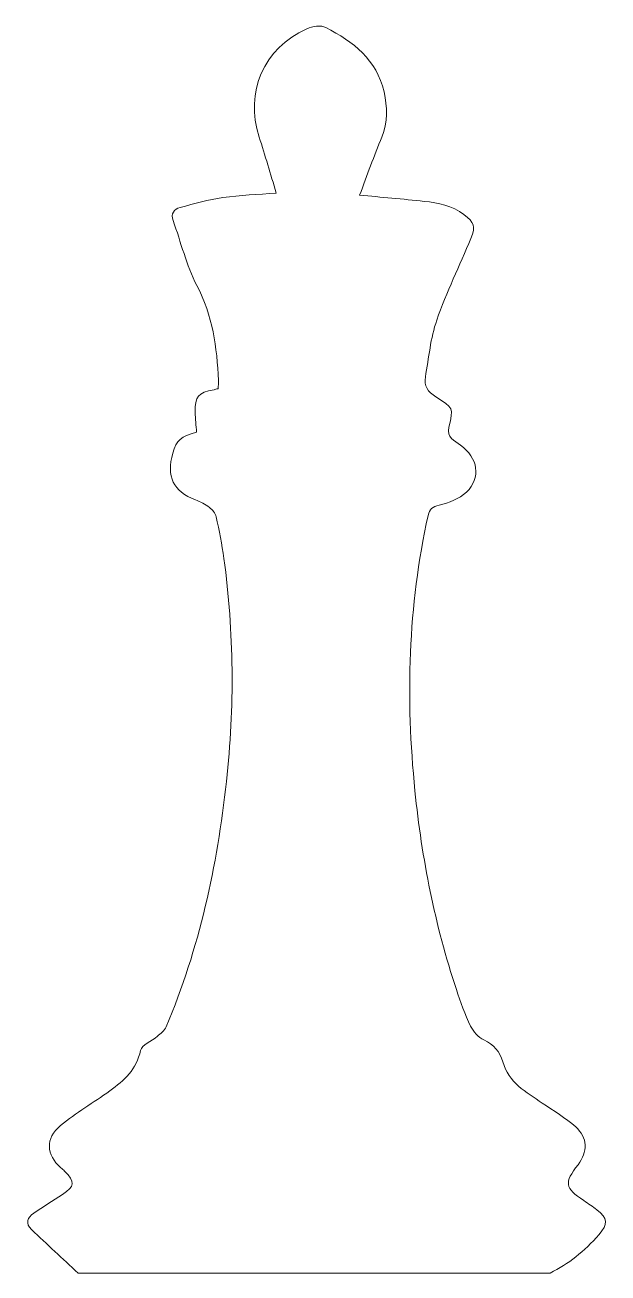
# Model space of a CAD drawing. Header units: inches. Extents: x 590 to 1462, y -1909 to -40.
import ezdxf

# ---------------------------------------------------------------- set-up
doc = ezdxf.new("R2010")
doc.units = ezdxf.units.IN
doc.header["$MEASUREMENT"] = 0
doc.layers.add('Layer 1', color=7, linetype='Continuous')

msp = doc.modelspace()

# ---------------------------------------------------------------- linework, layer by layer
at = {"layer": 'Layer 1', "lineweight": 0}
msp.add_open_spline([(599.6, -1843.9), (622.7, -1865.7), (645.8, -1887.4), (669.1, -1908.9), (669.1, -1908.9), (1375.9, -1908.9), (1375.9, -1908.9), (1402.8, -1895.6), (1427.1, -1876.4), (1449, -1851.4), (1462.4, -1836), (1462.4, -1826.8), (1445.8, -1814.2), (1439.4, -1809.3), (1432.6, -1805.1), (1426, -1800.5), (1397.6, -1781), (1396.5, -1774.2), (1417.5, -1746.7), (1432.3, -1727.4), (1432.1, -1706), (1414, -1690.1), (1398.6, -1676.7), (1380.9, -1665.8), (1363.9, -1654.4), (1339.6, -1638.1), (1313.5, -1623.4), (1304.9, -1592.7), (1300.5, -1576.8), (1291.3, -1567.2), (1276.6, -1560), (1268.4, -1556), (1260.7, -1547.6), (1256.7, -1539.3), (1248.2, -1521.7), (1241.6, -1503.1), (1235.5, -1484.5), (1203.3, -1387.8), (1183.7, -1288.6), (1173.4, -1187.1), (1159.5, -1048.6), (1162.7, -911), (1193.2, -774.6), (1195.3, -765.2), (1199.4, -761.8), (1209.5, -759.3), (1224, -755.8), (1240, -749.8), (1250.5, -739.8), (1273, -718.4), (1267.8, -688.2), (1241.4, -669.4), (1232.2, -662.9), (1220.8, -657.9), (1224.3, -642.7), (1231.1, -613.6), (1231, -613.1), (1204.6, -597), (1192.9, -589.8), (1186.6, -580.7), (1189, -567.3), (1194.1, -538.7), (1196.7, -509.2), (1206.1, -482.1), (1220.6, -440.5), (1240.2, -400.6), (1257.1, -359.8), (1264.6, -341.6), (1262.3, -336.3), (1246.6, -324.2), (1229.1, -310.7), (1208.4, -306.7), (1187.3, -304.4), (1155.1, -300.9), (1122.8, -298.2), (1090.6, -295.1), (1101.9, -265.2), (1112.1, -236.4), (1123.8, -208.2), (1133.1, -185.7), (1132.2, -162.9), (1127.1, -140.3), (1116.4, -92.2), (1080.7, -65.3), (1040.2, -44.2), (1032.9, -40.3), (1019.9, -42.3), (1011.5, -46.1), (946.6, -75.3), (918.4, -140.8), (940.2, -208.1), (949, -235.5), (957.1, -263.2), (965.9, -292), (938, -294.2), (911.8, -295), (886, -298.7), (864.3, -301.9), (842.9, -307.9), (821.8, -313.7), (812.9, -316.2), (807.5, -322.4), (811.4, -333.3), (823.2, -365.7), (831.2, -400.1), (847, -430.4), (870.6, -475.6), (877, -523.3), (879.4, -572.6), (879.6, -576.5), (878.9, -580.5), (878.6, -584.9), (876.4, -585.4), (874.5, -586), (872.6, -586.4), (848.7, -591), (844, -596.5), (844.5, -620.2), (844.7, -630.2), (845.8, -640.1), (846.5, -650), (822.6, -656.5), (816.5, -661.9), (810.9, -681.4), (800.9, -716.6), (811.5, -738.3), (844.8, -751.4), (852.2, -754.3), (859.6, -757.9), (865.9, -762.7), (870.3, -766), (874.6, -771.5), (875.7, -776.7), (880.4, -797.3), (884.6, -818), (887.4, -838.9), (902.5, -950.1), (903.5, -1061.4), (891.2, -1173), (877.3, -1299.5), (850.6, -1422.8), (801.1, -1540.5), (798.7, -1546.1), (792.7, -1550.3), (787.8, -1554.5), (779.3, -1561.7), (764.4, -1567.2), (762.6, -1575.5), (756.7, -1604), (738.2, -1620.9), (716.6, -1636.2), (692.1, -1653.7), (665.9, -1669), (642.9, -1688.2), (619.6, -1707.8), (621.3, -1731.3), (643.4, -1751.4), (645.3, -1753), (647.2, -1754.7), (649, -1756.4), (665, -1772.4), (664.4, -1779.2), (645.6, -1791.4), (631.3, -1800.7), (616.7, -1809.5), (602.7, -1819.2), (593.2, -1825.8), (589.6, -1834.5), (599.6, -1843.9)], degree=3, knots=[0, 0, 0, 0, 1, 1, 1, 2, 2, 2, 3, 3, 3, 4, 4, 4, 5, 5, 5, 6, 6, 6, 7, 7, 7, 8, 8, 8, 9, 9, 9, 10, 10, 10, 11, 11, 11, 12, 12, 12, 13, 13, 13, 14, 14, 14, 15, 15, 15, 16, 16, 16, 17, 17, 17, 18, 18, 18, 19, 19, 19, 20, 20, 20, 21, 21, 21, 22, 22, 22, 23, 23, 23, 24, 24, 24, 25, 25, 25, 26, 26, 26, 27, 27, 27, 28, 28, 28, 29, 29, 29, 30, 30, 30, 31, 31, 31, 32, 32, 32, 33, 33, 33, 34, 34, 34, 35, 35, 35, 36, 36, 36, 37, 37, 37, 38, 38, 38, 39, 39, 39, 40, 40, 40, 41, 41, 41, 42, 42, 42, 43, 43, 43, 44, 44, 44, 45, 45, 45, 46, 46, 46, 47, 47, 47, 48, 48, 48, 49, 49, 49, 50, 50, 50, 51, 51, 51, 52, 52, 52, 53, 53, 53, 54, 54, 54, 55, 55, 55, 56, 56, 56, 56], dxfattribs=at)

doc.saveas('drawing.dxf')
